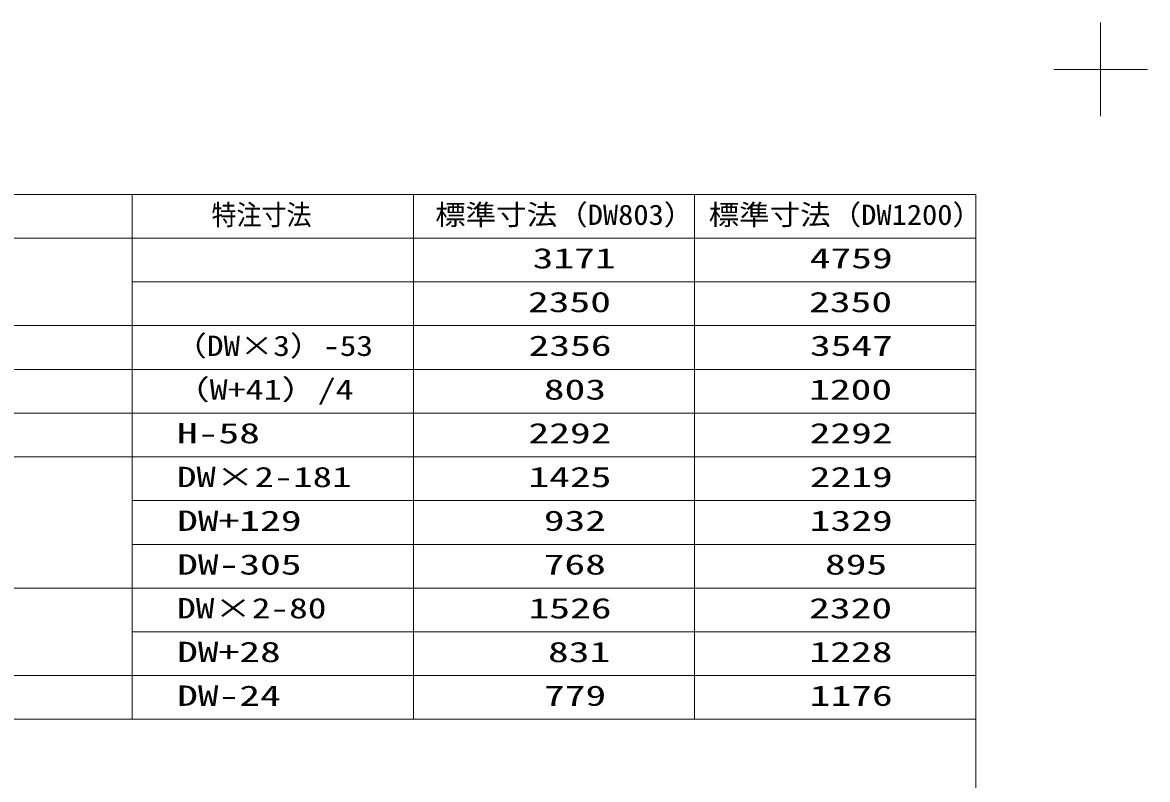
# Model space of a CAD drawing. Units: millimetres, scale not verified. Extents: x -6062 to 6062, y -3045 to 3045.
# Drawn here: x 687 to 2488, y 1834 to 3045 of the extents above; entities that cross this region are included whole.
import ezdxf
from ezdxf.enums import TextEntityAlignment as Align

# ---------------------------------------------------------------- set-up
doc = ezdxf.new("R2010")
doc.units = ezdxf.units.MM
doc.header["$LTSCALE"] = 20
doc.layers.add('0-4_1図面枠', color=7, linetype='Continuous', lineweight=9)
doc.styles.add('ＭＳ ゴシック', font='')
doc.styles.get('ＭＳ ゴシック').set_extended_font_data('MS Gothic')

# ---------------------------------------------------------------- blocks, each defined once
blk = doc.blocks.new('グループ-103')
at = {"layer": '0-4_1図面枠'}
for p, q in [((84000, 57900), (84000, 60900)), ((85500, 59400), (82500, 59400))]:
    blk.add_line(p, q, dxfattribs=at)
blk = doc.blocks.new('グループ-105')
at = {"layer": '0-4_1図面枠'}
blk.add_lwpolyline([(-80000, 55400), (80000, 55400), (80000, -55400), (-80000, -55400)], close=True, dxfattribs=at)
blk = doc.blocks.new('図面枠')
at = {"layer": '0-4_1図面枠'}
for name in ['グループ-103', 'グループ-105']:
    blk.add_blockref(name, (0, 0), dxfattribs=at)

msp = doc.modelspace()

# ---------------------------------------------------------------- linework, layer by layer
at = {"layer": '0-4_1図面枠'}
for p, q in [((862.5, 2770), (862.5, 1930)), ((1312.5, 2770), (1312.5, 1930)), ((1762.5, 2770), (1762.5, 1930)), ((2212.5, 2700), (-87.5, 2700)), ((2212.5, 2630), (862.5, 2630)), ((2212.5, 2560), (-87.5, 2560)), ((2212.5, 2490), (-87.5, 2490)), ((2212.5, 2420), (-87.5, 2420)), ((2212.5, 2420), (-87.5, 2420)), ((2212.5, 2350), (-87.5, 2350)), ((2212.5, 2280), (862.5, 2280)), ((2212.5, 2210), (862.5, 2210)), ((2212.5, 2140), (-87.5, 2140)), ((2212.5, 2070), (862.5, 2070)), ((2212.5, 2000), (-87.5, 2000))]:
    msp.add_line(p, q, dxfattribs=at)
msp.add_lwpolyline([(-87.5, 2770), (2212.5, 2770), (2212.5, 1930), (-87.5, 1930)], close=True, dxfattribs=at)

# ---------------------------------------------------------------- block references
at = {"layer": '0-4_1図面枠', "xscale": 0.05, "yscale": 0.05}
msp.add_blockref('図面枠', (-1787.5, 0), dxfattribs=at)

# ---------------------------------------------------------------- texts
at = {"layer": '0-4_1図面枠', "style": 'ＭＳ ゴシック'}
for s, width, p in [('特注寸法', 0.9, (989.42, 2711.15)), ('標準寸法（DW803）', 1.1, (1347.3, 2711.35)), ('標準寸法（DW1200）', 1.1, (1785, 2711.35)), ('3171', 1.5, (1503.37, 2641.74)), ('4759', 1.5, (1946.84, 2641.83)), ('2350', 1.5, (1495.86, 2571.74)), ('2350', 1.5, (1945.86, 2571.74)), ('（DW×3）-53', 1.2, (928.67, 2501.64)), ('2356', 1.5, (1496.84, 2501.83)), ('3547', 1.5, (1947.21, 2501.83)), ('（W+41）/4', 1.3, (928.67, 2431.64)), ('803', 1.5, (1521.23, 2431.74)), ('1200', 1.5, (1945.86, 2431.74)), ('H-58', 1.5, (934.05, 2361.83)), ('2292', 1.5, (1496.64, 2361.83)), ('2292', 1.5, (1946.64, 2361.83)), ('DW×2-181', 1.4, (934.22, 2291.74)), ('1425', 1.5, (1496.64, 2291.74)), ('2219', 1.5, (1946.84, 2291.74)), ('DW+129', 1.5, (934.22, 2221.74)), ('932', 1.5, (1521.23, 2221.83)), ('1329', 1.5, (1946.84, 2221.74)), ('DW-305', 1.5, (934.22, 2151.74)), ('768', 1.5, (1521.03, 2151.83)), ('895', 1.5, (1971.23, 2151.83)), ('DW×2-80', 1.35, (934.22, 2081.74)), ('1526', 1.5, (1496.84, 2081.74)), ('2320', 1.5, (1945.86, 2081.74)), ('DW+28', 1.5, (934.22, 2011.83)), ('831', 1.5, (1527.96, 2011.74)), ('1228', 1.5, (1946.43, 2011.74)), ('DW-24', 1.5, (934.22, 1941.83)), ('779', 1.5, (1521.43, 1941.83)), ('1176', 1.5, (1946.84, 1941.74))]:
    msp.add_text(s, height=32.55, dxfattribs=dict(at, width=width)).set_placement(p, align=Align.BOTTOM_LEFT)

doc.saveas('drawing.dxf')
